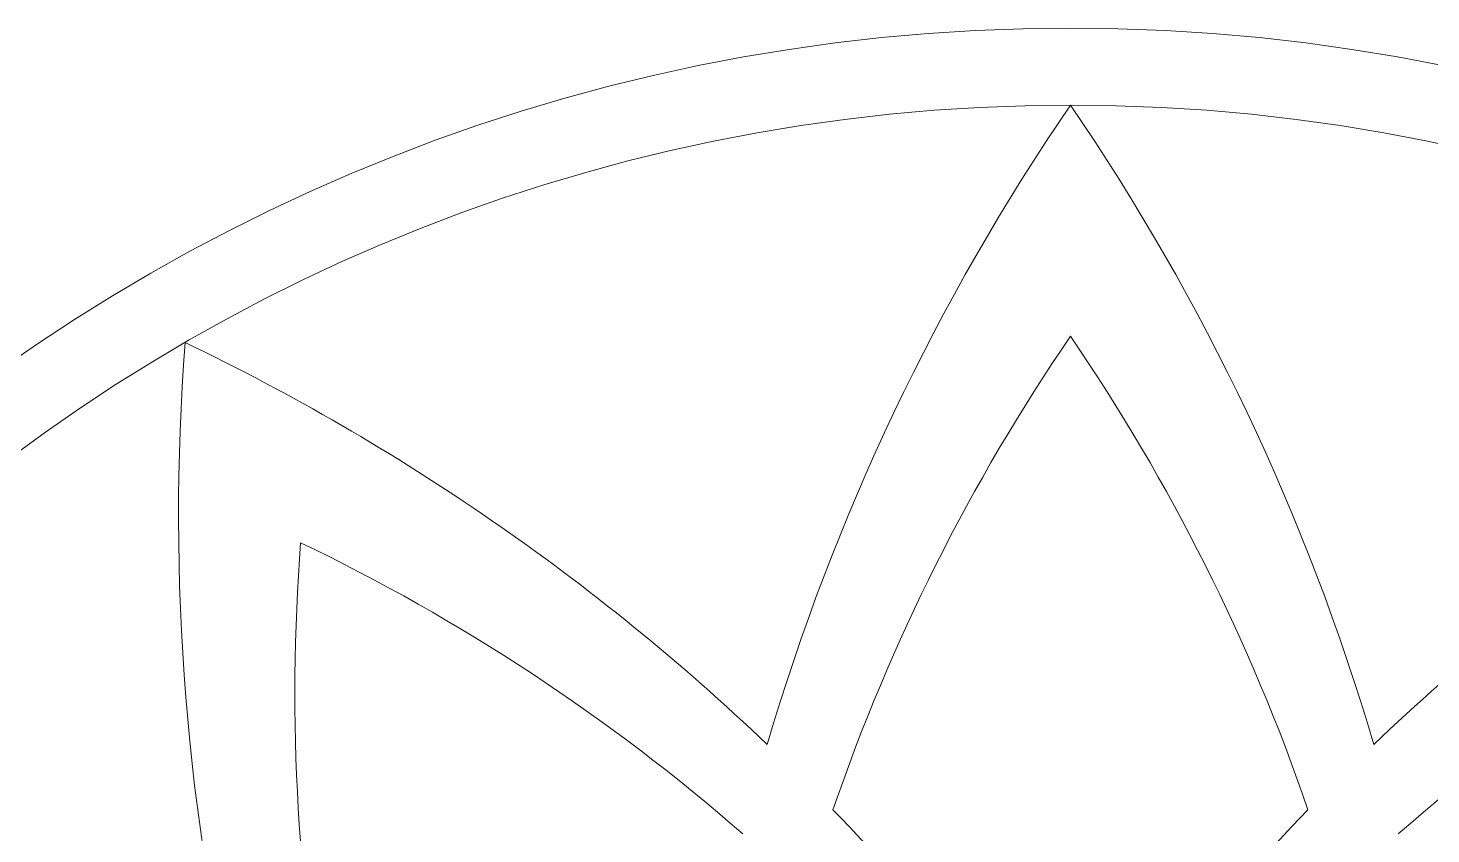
# Model space of a CAD drawing. Header units: centimetres. Extents: x -120 to 120, y -120 to 120.
# Drawn here: x -67.7 to 23.4, y 67.7 to 120 of the extents above; entities that cross this region are included whole.
import ezdxf
from ezdxf.lldxf.tags import DXFTag

# ---------------------------------------------------------------- set-up
doc = ezdxf.new("R2010")
doc.units = ezdxf.units.CM
doc.header["$MEASUREMENT"] = 0
doc.layers.add('layer 1', color=7, linetype='Continuous')
tags = doc.linetypes.add('New Line140', pattern=[0.2, 0.1, -0.1]).pattern_tags.tags
tags[6:7] = [DXFTag(74, 4), DXFTag(75, 0), DXFTag(340, '0'), DXFTag(46, 1.0), DXFTag(50, 0.0), DXFTag(44, 0.0), DXFTag(45, 0.0)]
tags[4:5] = [DXFTag(74, 4), DXFTag(75, 0), DXFTag(340, '0'), DXFTag(46, 1.0), DXFTag(50, 0.0), DXFTag(44, 0.0), DXFTag(45, 0.0)]
tags = doc.linetypes.add('New Line148', pattern=[0.2, 0.1, -0.1]).pattern_tags.tags
tags[6:7] = [DXFTag(74, 4), DXFTag(75, 0), DXFTag(340, '0'), DXFTag(46, 1.0), DXFTag(50, 0.0), DXFTag(44, 0.0), DXFTag(45, 0.0)]
tags[4:5] = [DXFTag(74, 4), DXFTag(75, 0), DXFTag(340, '0'), DXFTag(46, 1.0), DXFTag(50, 0.0), DXFTag(44, 0.0), DXFTag(45, 0.0)]
tags = doc.linetypes.add('New Line179', pattern=[0.2, 0.1, -0.1]).pattern_tags.tags
tags[6:7] = [DXFTag(74, 4), DXFTag(75, 0), DXFTag(340, '0'), DXFTag(46, 1.0), DXFTag(50, 0.0), DXFTag(44, 0.0), DXFTag(45, 0.0)]
tags[4:5] = [DXFTag(74, 4), DXFTag(75, 0), DXFTag(340, '0'), DXFTag(46, 1.0), DXFTag(50, 0.0), DXFTag(44, 0.0), DXFTag(45, 0.0)]
tags = doc.linetypes.add('New Line186', pattern=[0.2, 0.1, -0.1]).pattern_tags.tags
tags[6:7] = [DXFTag(74, 4), DXFTag(75, 0), DXFTag(340, '0'), DXFTag(46, 1.0), DXFTag(50, 0.0), DXFTag(44, 0.0), DXFTag(45, 0.0)]
tags[4:5] = [DXFTag(74, 4), DXFTag(75, 0), DXFTag(340, '0'), DXFTag(46, 1.0), DXFTag(50, 0.0), DXFTag(44, 0.0), DXFTag(45, 0.0)]
tags = doc.linetypes.add('New Line3', pattern=[0.2, 0.1, -0.1]).pattern_tags.tags
tags[6:7] = [DXFTag(74, 4), DXFTag(75, 0), DXFTag(340, '0'), DXFTag(46, 1.0), DXFTag(50, 0.0), DXFTag(44, 0.0), DXFTag(45, 0.0)]
tags[4:5] = [DXFTag(74, 4), DXFTag(75, 0), DXFTag(340, '0'), DXFTag(46, 1.0), DXFTag(50, 0.0), DXFTag(44, 0.0), DXFTag(45, 0.0)]
tags = doc.linetypes.add('New Line4', pattern=[0.2, 0.1, -0.1]).pattern_tags.tags
tags[6:7] = [DXFTag(74, 4), DXFTag(75, 0), DXFTag(340, '0'), DXFTag(46, 1.0), DXFTag(50, 0.0), DXFTag(44, 0.0), DXFTag(45, 0.0)]
tags[4:5] = [DXFTag(74, 4), DXFTag(75, 0), DXFTag(340, '0'), DXFTag(46, 1.0), DXFTag(50, 0.0), DXFTag(44, 0.0), DXFTag(45, 0.0)]
tags = doc.linetypes.add('New Line44', pattern=[0.2, 0.1, -0.1]).pattern_tags.tags
tags[6:7] = [DXFTag(74, 4), DXFTag(75, 0), DXFTag(340, '0'), DXFTag(46, 1.0), DXFTag(50, 0.0), DXFTag(44, 0.0), DXFTag(45, 0.0)]
tags[4:5] = [DXFTag(74, 4), DXFTag(75, 0), DXFTag(340, '0'), DXFTag(46, 1.0), DXFTag(50, 0.0), DXFTag(44, 0.0), DXFTag(45, 0.0)]
tags = doc.linetypes.add('New Line45', pattern=[0.2, 0.1, -0.1]).pattern_tags.tags
tags[6:7] = [DXFTag(74, 4), DXFTag(75, 0), DXFTag(340, '0'), DXFTag(46, 1.0), DXFTag(50, 0.0), DXFTag(44, 0.0), DXFTag(45, 0.0)]
tags[4:5] = [DXFTag(74, 4), DXFTag(75, 0), DXFTag(340, '0'), DXFTag(46, 1.0), DXFTag(50, 0.0), DXFTag(44, 0.0), DXFTag(45, 0.0)]
tags = doc.linetypes.add('New Line52', pattern=[0.2, 0.1, -0.1]).pattern_tags.tags
tags[6:7] = [DXFTag(74, 4), DXFTag(75, 0), DXFTag(340, '0'), DXFTag(46, 1.0), DXFTag(50, 0.0), DXFTag(44, 0.0), DXFTag(45, 0.0)]
tags[4:5] = [DXFTag(74, 4), DXFTag(75, 0), DXFTag(340, '0'), DXFTag(46, 1.0), DXFTag(50, 0.0), DXFTag(44, 0.0), DXFTag(45, 0.0)]
tags = doc.linetypes.add('New Line83', pattern=[0.2, 0.1, -0.1]).pattern_tags.tags
tags[6:7] = [DXFTag(74, 4), DXFTag(75, 0), DXFTag(340, '0'), DXFTag(46, 1.0), DXFTag(50, 0.0), DXFTag(44, 0.0), DXFTag(45, 0.0)]
tags[4:5] = [DXFTag(74, 4), DXFTag(75, 0), DXFTag(340, '0'), DXFTag(46, 1.0), DXFTag(50, 0.0), DXFTag(44, 0.0), DXFTag(45, 0.0)]
tags = doc.linetypes.add('New Line91', pattern=[0.2, 0.1, -0.1]).pattern_tags.tags
tags[6:7] = [DXFTag(74, 4), DXFTag(75, 0), DXFTag(340, '0'), DXFTag(46, 1.0), DXFTag(50, 0.0), DXFTag(44, 0.0), DXFTag(45, 0.0)]
tags[4:5] = [DXFTag(74, 4), DXFTag(75, 0), DXFTag(340, '0'), DXFTag(46, 1.0), DXFTag(50, 0.0), DXFTag(44, 0.0), DXFTag(45, 0.0)]
tags = doc.linetypes.add('New Line99', pattern=[0.2, 0.1, -0.1]).pattern_tags.tags
tags[6:7] = [DXFTag(74, 4), DXFTag(75, 0), DXFTag(340, '0'), DXFTag(46, 1.0), DXFTag(50, 0.0), DXFTag(44, 0.0), DXFTag(45, 0.0)]
tags[4:5] = [DXFTag(74, 4), DXFTag(75, 0), DXFTag(340, '0'), DXFTag(46, 1.0), DXFTag(50, 0.0), DXFTag(44, 0.0), DXFTag(45, 0.0)]

msp = doc.modelspace()

# ---------------------------------------------------------------- linework, layer by layer
at = {"layer": 'layer 1', "color": 242, "lineweight": 9}
for major_axis, ratio in [((120.00001, 0), 0.99999992), ((115.00001, 0), 0.99999991)]:
    msp.add_ellipse((0, 0), major_axis=major_axis, ratio=ratio, dxfattribs=at)
at = {"layer": 'layer 1', "color": 242, "linetype": 'New Line91', "lineweight": 9}
msp.add_open_spline([(-19.69737, 73.51127), (-15.33966, 88.31687), (-8.67201, 102.32302), (-0.00037, 114.99968)], degree=3, dxfattribs=at)
at = {"layer": 'layer 1', "color": 242, "linetype": 'New Line52', "lineweight": 9}
msp.add_open_spline([(0.00006, 114.99996), (8.6718, 102.32319), (15.33958, 88.3169), (19.69731, 73.51111)], degree=3, dxfattribs=at)
at = {"layer": 'layer 1', "color": 242, "linetype": 'New Line83', "lineweight": 9}
msp.add_open_spline([(-53.81399, 53.81407), (-57.44289, 68.81492), (-58.67158, 84.27842), (-57.50008, 99.59252)], degree=3, dxfattribs=at)
at = {"layer": 'layer 1', "color": 242, "linetype": 'New Line44', "lineweight": 9}
msp.add_open_spline([(-57.49998, 99.59304), (-43.65157, 92.9505), (-30.87392, 84.15455), (-19.69709, 73.51119)], degree=3, dxfattribs=at)
at = {"layer": 'layer 1', "color": 242, "linetype": 'New Line186', "lineweight": 9}
msp.add_open_spline([(-15.42477, 69.27191), (-11.68637, 80.17466), (-6.48838, 90.51515), (-0.00032, 99.99973)], degree=3, dxfattribs=at)
at = {"layer": 'layer 1', "color": 242, "linetype": 'New Line148', "lineweight": 9}
msp.add_open_spline([(0.00006, 99.99998), (6.48826, 90.51521), (11.68636, 80.17451), (15.42482, 69.27149)], degree=3, dxfattribs=at)
at = {"layer": 'layer 1', "color": 242, "linetype": 'New Line4', "lineweight": 9}
msp.add_open_spline([(19.69721, 73.51136), (30.87389, 84.15453), (43.65134, 92.95039), (57.49953, 99.59285)], degree=3, dxfattribs=at)
at = {"layer": 'layer 1', "color": 242, "linetype": 'New Line179', "lineweight": 9}
msp.add_open_spline([(-47.9941, 52.27887), (-50.20792, 63.59014), (-50.87659, 75.14428), (-50.00007, 86.60221)], degree=3, dxfattribs=at)
at = {"layer": 'layer 1', "color": 242, "linetype": 'New Line140', "lineweight": 9}
msp.add_open_spline([(-49.99998, 86.60265), (-39.63861, 81.63271), (-29.96656, 75.27645), (-21.27745, 67.7034)], degree=3, dxfattribs=at)
at = {"layer": 'layer 1', "color": 242, "linetype": 'New Line99', "lineweight": 9}
msp.add_open_spline([(21.27762, 67.70358), (29.96658, 75.27647), (39.63842, 81.63263), (49.99959, 86.60249)], degree=3, dxfattribs=at)
at = {"layer": 'layer 1', "color": 242, "linetype": 'New Line45', "lineweight": 9}
msp.add_open_spline([(-15.42475, 69.27175), (-9.80115, 63.45674), (-4.63424, 57.14723), (0.00008, 50.38699)], degree=3, dxfattribs=at)
at = {"layer": 'layer 1', "color": 242, "linetype": 'New Line3', "lineweight": 9}
msp.add_open_spline([(-0.00003, 50.38711), (4.63426, 57.14728), (9.8011, 63.45676), (15.42466, 69.27172)], degree=3, dxfattribs=at)

doc.saveas('drawing.dxf')
